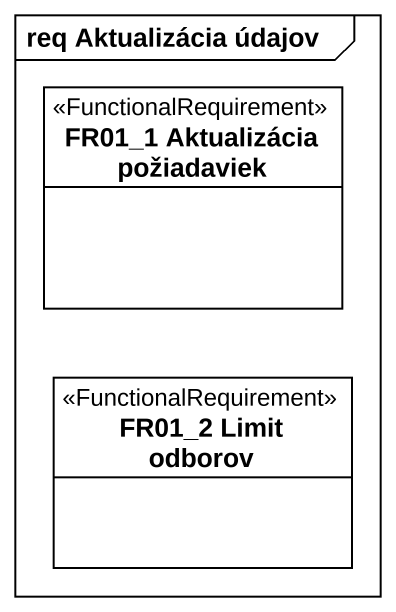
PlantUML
@startuml
mainframe req Aktualizácia údajov
hide circle
hide empty members
class "FR01_1 Aktualizácia požiadaviek" as FR01_1_Aktualizácia <<FunctionalRequirement>>
class "FR01_2 Limit odborov" as FR01_2_Limit_odborov <<FunctionalRequirement>>
@enduml
